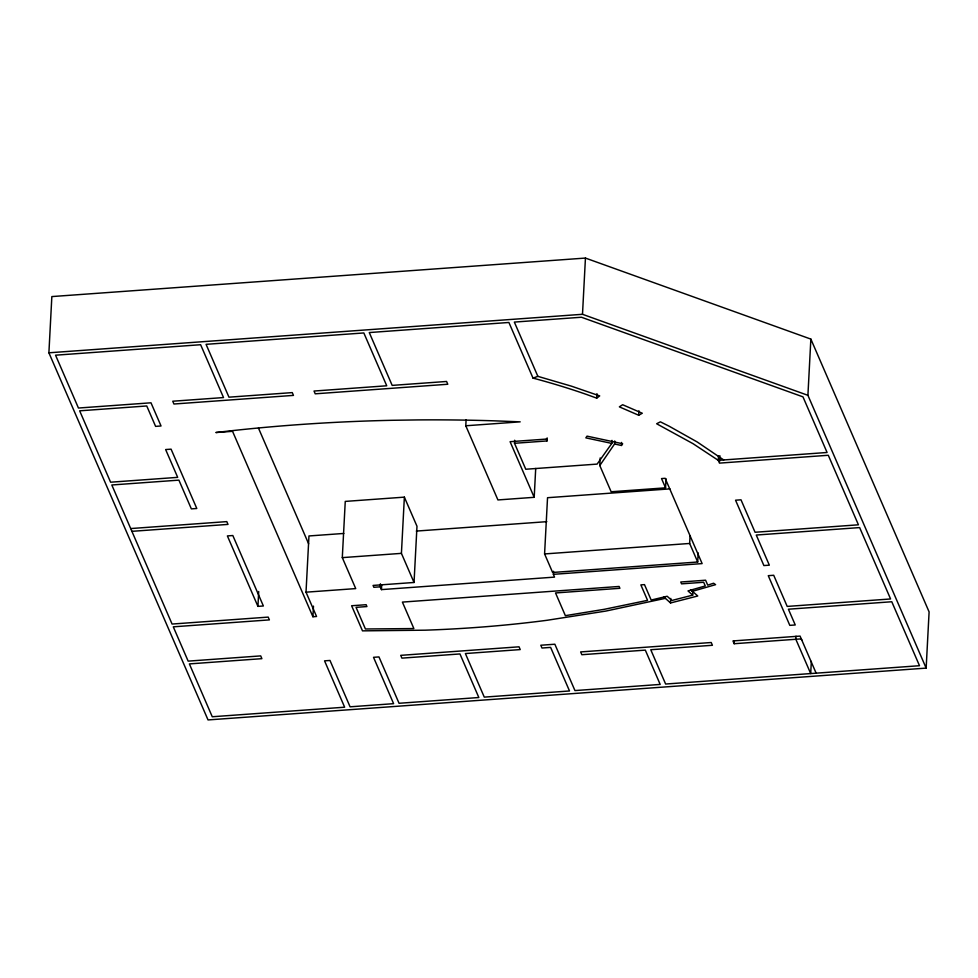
<?xml version="1.0" encoding="UTF-8"?>
<svg xmlns="http://www.w3.org/2000/svg" width="978" height="978" viewBox="0 0 978 978"><rect width="100%" height="100%" fill="white"/><g stroke="black" fill="none" stroke-linecap="round" stroke-linejoin="round"><path stroke-width="1.47" d="M48.9 352.801L51.846 296.578L585.443 258.07L810.86 339.097L929.1 611.886L926.154 668.108L208.033 719.93L48.9 352.801L582.497 314.293L807.914 395.32L926.154 668.108M257.935 606.372L227.385 535.92L232.825 535.528L263.375 605.981L257.935 606.372L258.705 591.507M466.103 419.696L465.785 425.772L520.186 421.848L495.027 420.858A972.01 487.472 3 0 0 417.765 419.917L392.117 420.296A972.01 487.472 3 0 0 215.869 432.533L232.556 431.335L312.923 616.751L316.554 616.482L306.016 592.179L308.962 535.956L343.804 533.45M312.923 616.751L313.473 606.115M306.016 592.179L355.723 588.597L342.3 557.631L345.258 501.408L404.366 497.142L416.983 526.25L414.036 582.472L373.058 585.431L373.865 587.289L380.246 586.824L381.457 589.612L554.526 577.118L553.389 574.331L553.548 571.299M380.246 586.824L380.405 583.793M381.457 589.612L381.689 585.052M414.036 582.472L401.42 553.365L404.366 497.142M611.971 440.381L611.812 443.413L597.118 464.098L525.773 469.244L514.514 443.291L514.673 440.247M465.785 425.772L497.924 499.941L534.196 497.313L535.712 468.45M547.142 437.899L546.983 440.944L514.514 443.291M698.182 552.888L697.705 562.008L552.631 572.472L544.587 553.939L547.533 497.704L669.942 488.878M582.497 314.293L585.443 258.07M718.512 455.785L718.28 460.345L719.478 463.12L828.293 455.271L858.427 524.807L755.065 532.264L740.994 499.807L735.554 500.21L763.891 565.565L769.331 565.174L756.263 535.039L859.638 527.582L890.579 598.964L787.204 606.421L773.708 575.272L768.268 575.675L789.808 625.358L795.248 624.966L788.415 609.208L891.777 601.751L919.503 665.712L665.627 684.038L650.761 649.734L712.412 645.284L711.214 642.509L580.639 651.923L581.849 654.71L645.321 650.125L660.187 684.429L574.954 690.578L554.856 644.221L540.797 645.235L541.995 648.023L550.626 647.399L569.514 690.969L484.281 697.118L465.394 653.548L520.235 649.588L519.037 646.813L400.723 655.346L401.921 658.133L459.953 653.94L478.841 697.522L399.048 703.28L378.963 656.923L373.523 657.314L393.608 703.671L350.087 706.813L329.989 660.456L324.549 660.847L344.647 707.204L212.263 716.752L189.365 663.903L261.896 658.671L260.698 655.896L188.155 661.128L173.289 626.825L269.402 619.893L268.192 617.106L172.079 624.05L111.81 484.978L178.901 480.137L191.358 508.878L196.798 508.487L171.077 449.159L165.637 449.55L177.69 477.362L110.6 482.203L79.658 410.821L146.749 405.968L155.6 426.371L161.04 425.98L150.991 402.802L78.448 408.034L55.55 355.185L200.624 344.721L223.522 397.569L172.751 401.224L173.95 404.012L293.461 395.393L292.263 392.606L228.962 397.178L206.065 344.329L363.828 332.948L386.738 385.784L314.024 391.041L315.222 393.816L447.79 384.256L446.579 381.469L392.178 385.393L369.268 332.557L508.902 322.471L533.022 378.107A472.093 236.762 3 0 1 586.115 394.305L596.702 398.144L596.935 393.682M666.03 478.719L665.553 487.839L611.152 491.763L599.783 465.54L600.186 457.949M599.783 465.54L614.563 444L614.722 440.968M614.563 444L621.446 445.479L621.605 442.435M638.695 415.247L642.277 413.242L622.644 404.733L619.343 406.86L638.695 415.247L638.927 410.784M665.37 598.34L605.822 611.079L547.228 620.26A692.485 347.288 3 0 1 425.075 630.187L362.496 630.859L351.615 605.749L366.127 604.71L366.933 606.556L356.053 607.35L365.43 628.988L413.865 628.561L402.398 602.093L619.098 586.458L619.905 588.304L555.528 592.949L565.37 615.663L604.306 609.306L647.558 600.345L640.859 584.881L644.49 584.624L651.177 600.052L667.167 596.25L671.862 600.468L692.705 595.137L687.986 590.92L705.272 585.956L703.671 582.265L681.556 583.854L680.761 582.008L705.59 580.211L707.717 585.125L713.598 583.23L715.578 584.661L692.522 591.287L691.006 590.052L697.779 595.993L670.541 602.961L670.786 598.414M697.705 562.008L689.661 543.462L690.065 535.871M692.705 595.137L692.937 590.578M719.563 461.64L719.869 455.687M801.862 640.272L801.275 638.879L734.172 643.72L734.331 640.737M807.914 395.32L810.86 339.097M795.994 636.226L795.835 639.27L810.701 673.573L811.337 661.409M621.446 445.479L622.668 443.755L587.044 436.139L585.834 437.863L611.812 443.413M596.702 398.144L599.722 395.907L571.531 386.2L537.863 376.347L533.022 378.107M130.685 528.56L226.798 521.616L228.008 524.404L131.896 531.335M416.286 531.078L546.836 521.665M342.3 557.631L401.42 553.365M544.587 553.939L689.661 543.462M553.389 574.331L702.131 563.597L665.162 478.303L661.531 478.572L665.553 487.839M690.994 590.089L691.959 589.978L692.522 591.287M663.964 597.069L670.541 602.961M723.72 459.953L697.253 442.007L669.172 426.225L660.382 421.836L656.629 423.755L693.072 443.706L718.28 460.345L827.082 452.484L802.975 396.86L581.445 317.239L514.342 322.08L537.863 376.347M816.141 673.182L800.065 636.091L732.974 640.932L734.172 643.72M534.196 497.313L510.088 441.689L546.543 439.061L546.983 440.944L546.36 439.073M258.461 428.083L308.62 543.792"/></g></svg>
